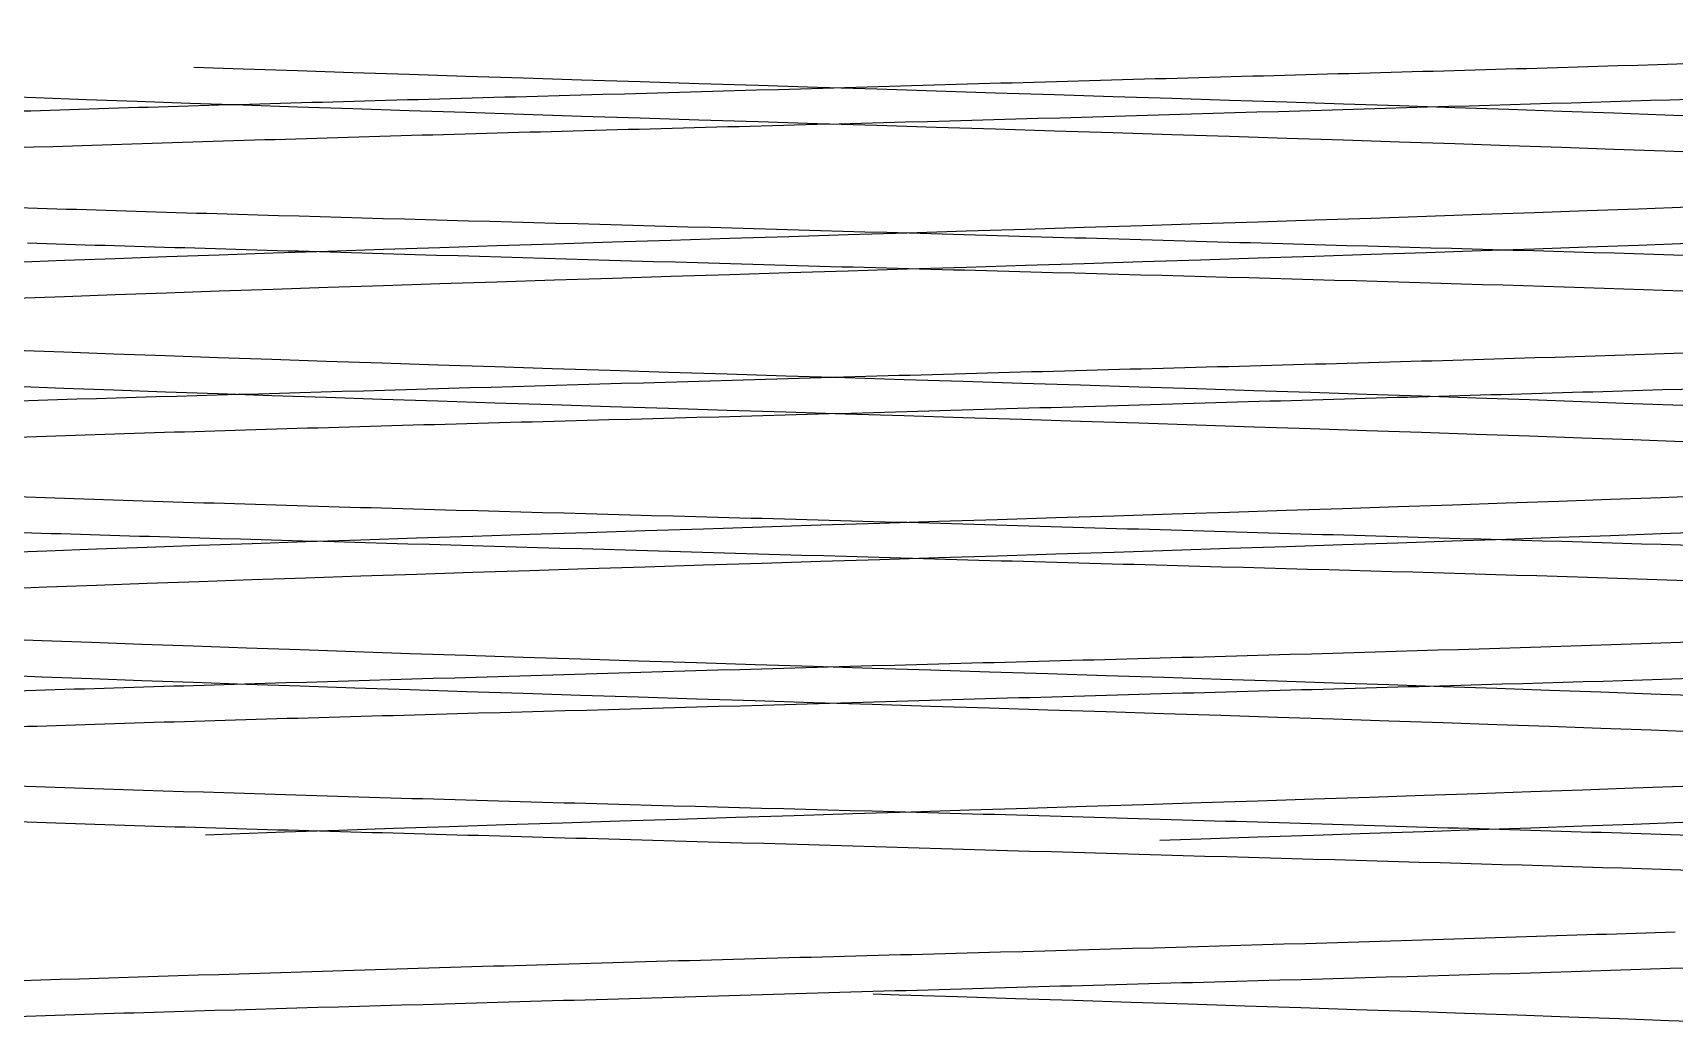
# Model space of a CAD drawing. Header units: millimetres. Extents: x -46397 to 283259, y -8690 to 23983.
# Drawn here: x 273431.45 to 273447.58, y 6820.93 to 6830.68 of the extents above; entities that cross this region are included whole.
import ezdxf

# ---------------------------------------------------------------- set-up
doc = ezdxf.new("R2010")
doc.units = ezdxf.units.MM
doc.linetypes.add('CENTER', pattern=[2, 1.25, -0.25, 0.25, -0.25])
doc.linetypes.add('PHANTOM', pattern=[63.50000000000001, 31.75, -6.35, 6.35, -6.35, 6.35, -6.35])
doc.layers.add('DUONGTAM', color=1, linetype='CENTER', lineweight=0)

# ---------------------------------------------------------------- blocks, each defined once
blk = doc.blocks.new('BO-3')
at = {"color": 251, "linetype": 'PHANTOM', "ltscale": 5}
blk.add_lwpolyline([(-606.0000573569491, 4477.681669438239), (-606.0000573569491, 4527.674642029956, -0.2844896771697005), (-491.0339997755441, 4716.345409370998, -0.2389866582865144), (491.033753531286, 4716.34547604927, -0.2844896771696986), (605.9999426430436, 4527.674642030014), (605.9999426430509, 4477.681669438297)], format="xyb", close=True, dxfattribs=at)
blk.add_lwpolyline([(-600.0000573569491, 4477.681669438239), (-600.0000573569491, 4527.696005619112, -0.2845175878861647), (-488.3209742624063, 4710.993821516439, -0.2389866582865143), (488.3208595484789, 4710.993821516498, -0.284517587886162), (599.9999426430436, 4527.69600561917), (599.9999426430509, 4477.681669438297)], format="xyb", dxfattribs=at)
for points, knots in [([(556.9842061926611, 4535.544134021391), (556.4508933403413, 4535.561680572759), (555.9128016381583, 4535.579227124126), (552.4120812717883, 4535.693086622628), (549.4248986070743, 4535.789399569749), (544.5457099565538, 4535.982025464011), (542.666966264369, 4536.078338411138), (540.7540283998242, 4536.270964305393), (540.725080460601, 4536.367277252513), (542.5356146174599, 4536.559903146775), (544.3702503441309, 4536.656216093896), (549.195998659532, 4536.848841988151), (552.1740679671639, 4536.945154935278), (558.1183445111383, 4537.13778082954), (561.0684379943996, 4537.23409377666), (565.791590453242, 4537.426719670915), (567.5518075364816, 4537.523032618043), (569.1920984845201, 4537.715658512298), (569.0676642172039, 4537.811971459425), (566.9751154226542, 4538.00459735368), (565.0126127409167, 4538.100910300807), (560.0065524497768, 4538.293536195062), (556.9765294931422, 4538.38984914219), (551.0247967730975, 4538.582475036437), (548.1192241318058, 4538.678787983565), (543.5646295486949, 4538.871413877834), (541.9279950616765, 4538.967726824954), (540.56610835623, 4539.160352719202), (540.8446104136237, 4539.256665666337), (543.2158902547671, 4539.449291560584), (545.3022994722123, 4539.545604507719), (550.4776293221512, 4539.738230401967), (553.5525537779613, 4539.834543349101), (559.4972816078225, 4540.027169243349), (562.3509636992821, 4540.123482190476), (566.7248130674707, 4540.316108084731), (568.2330804622907, 4540.412421031859), (569.3114531726169, 4540.605046926114), (568.878572070098, 4540.701359873248), (566.2325508359354, 4540.893985767489), (564.0265253192047, 4540.990298714623), (558.6934547810524, 4541.182924608878), (555.580836287234, 4541.279237556006), (549.6576493377215, 4541.471863450261), (546.8631469054963, 4541.568176397381), (542.6818634597876, 4541.760802291643), (541.3064626075211, 4541.85711523877), (540.5160493557923, 4542.049741133025), (541.1032433137589, 4542.146054080153), (544.0193156856112, 4542.338679974408), (546.3403460102272, 4542.434992921528), (551.8191674246918, 4542.62761881579), (554.9621340645826, 4542.723931762917), (560.8492047555919, 4542.916557657165), (563.5773375755234, 4543.012870604292), (567.5546325928299, 4543.205496498547), (568.7929654231993, 4543.301809445675), (569.2916532026138, 4543.494435339937), (568.5505922167795, 4543.590748287057), (565.3698523225612, 4543.783374181312), (562.9387405202724, 4543.879687128439), (557.3265921660059, 4544.072313022694), (554.1607443729881, 4544.168625969822), (548.324368857051, 4544.361251864077), (545.669678021688, 4544.457564811211), (541.9073649683851, 4544.650190705452), (540.809991407179, 4544.746503652586), (540.6061021062778, 4544.939129546841), (541.5002033944766, 4545.035442493961), (544.9395428508578, 4545.228068388224), (547.4755112121929, 4545.324381335344), (553.2081565094995, 4545.517007229606), (556.3893150972144, 4545.613320176726), (562.1604490608152, 4545.805946070988), (564.7347613623715, 4545.902259018116), (568.2715577721247, 4546.094884912363), (569.2244026107946, 4546.191197859491), (569.1311253467284, 4546.383823753753), (568.0851916970569, 4546.48013670088), (564.3939942070865, 4546.672762595128), (561.7586847281782, 4546.769075542255), (555.9187492998608, 4546.961701436518), (552.7299355390423, 4547.058014383638), (547.0385207515792, 4547.250640277893), (544.5513696954004, 4547.34695322502), (541.2501368302619, 4547.539579119275), (540.4450575440424, 4547.635892066402), (540.8371543134563, 4547.828517960657), (542.0333317992045, 4547.924830907785), (545.9689847467816, 4548.117456802032), (548.6978412349708, 4548.213769749167), (554.6315135297482, 4548.406395643415), (557.820260002336, 4548.502708590542), (563.4175830047461, 4548.695334484804), (565.8109616815345, 4548.791647431932), (568.8670997609152, 4548.984273326179), (569.5215193534968, 4549.080586273314), (568.8296737902856, 4549.273212167562), (567.4852199946763, 4549.369525114689), (563.313160968828, 4549.562151008951), (560.4968176235852, 4549.658463956072), (554.4832767712069, 4549.851089850326), (551.3023681864142, 4549.947402797454), (545.8133683443884, 4550.140028691716), (543.5201841845992, 4550.236341638836), (540.7181297085481, 4550.428967533098), (540.2169119897007, 4550.525280480218), (541.2087052305287, 4550.717906374473), (542.6990913463524, 4550.814219321601), (547.0988762101042, 4551.006845215856), (549.9963935773121, 4551.103158162983), (556.0756520171417, 4551.295784057231), (559.2409229093464, 4551.392097004373), (564.607545533916, 4551.584722898613), (566.7943190875812, 4551.681035845748), (569.3338691392273, 4551.873661740003), (569.6797032157192, 4551.969974687123), (568.3884987918427, 4552.162600581385), (566.7548973177909, 4552.258913528512), (562.1366801083204, 4552.45153942276), (559.1645401659771, 4552.547852369888), (553.0339644888008, 4552.740478264142), (549.8921411790361, 4552.83679121127), (544.6617366534483, 4553.029417105532), (542.5873671044828, 4553.125730052652), (540.3181499913917, 4553.318355946907), (540.1295133110252, 4553.414668894042), (541.718853873841, 4553.607294788289), (543.4925852127199, 4553.703607735417), (548.31934726701, 4553.896233629672), (551.3593344756227, 4553.992546576799), (557.5266117607243, 4554.185172471054), (560.63718677219, 4554.281485418182), (565.7177810351131, 4554.474111312436), (567.673992056516, 4554.570424259564), (569.66566300462, 4554.763050153819), (569.6956632817164, 4554.859363100946), (567.8102015237673, 4555.051988995201), (565.8997889592138, 4555.148301942321), (560.8749427334114, 4555.340927836583), (557.7740920340875, 4555.437240783704), (551.5849092088174, 4555.629866677966), (548.5133546863508, 4555.726179625086), (543.595878998749, 4555.918805519341), (541.7633264642791, 4556.015118466468), (540.0557780356612, 4556.207744360723), (540.1854725837475, 4556.304057307851), (542.3643011772365, 4556.496683202105), (544.407589504437, 4556.592996149233), (549.6195084447681, 4556.785622043488), (552.7740463982627, 4556.881934990615), (558.9701937545615, 4557.07456088487), (561.9950035168731, 4557.170873831998), (566.7363708038465, 4557.363499726252), (568.4400346013426, 4557.45981267338), (569.8575411554193, 4557.652438567635), (569.5674788710312, 4557.748751514762), (567.0987748886691, 4557.94137740901), (564.9267658379395, 4558.037690356145), (559.5393125314731, 4558.230316250399), (556.338439440995, 4558.326629197527), (550.1503774366283, 4558.519255091775), (547.1799693946377, 4558.615568038902), (542.627347799571, 4558.808193933164), (541.057518714224, 4558.904506880284), (539.9352977805247, 4559.097132774546), (540.3860112065449, 4559.193445721674), (543.140366220905, 4559.386071615922), (545.4365995413391, 4559.482384563056), (550.987547319266, 4559.675010457304), (554.2272446642746, 4559.771323404431), (560.39209911332, 4559.963949298686), (563.3005351225438, 4560.060262245814), (567.6521596400416, 4560.252888140069), (569.0835062553524, 4560.349201087196), (569.9058904711856, 4560.541826981451), (569.2946350527054, 4560.638139928578), (566.2595802472497, 4560.830765822826), (563.8439514669008, 4560.927078769968), (558.1420239150466, 4561.119704664208), (554.871154351451, 4561.216017611343), (548.7446650339989, 4561.408643505598), (545.90566548676, 4561.504956452711), (541.7668709189165, 4561.697582346987), (540.4783430313691, 4561.793895294108), (539.959638568107, 4561.986521188363), (540.7309321851353, 4562.082834135483), (542.9665122255392, 4562.212930700993), (543.6546884534473, 4562.246714319368), (544.4295828714385, 4562.280497937743)], [0.01420169776842965, 0.01420169776842965, 0.01420169776842965, 0.01420169776842965, 0.015625, 0.015625, 0.0234375, 0.0234375, 0.03125, 0.03125, 0.0390625, 0.0390625, 0.046875, 0.046875, 0.0546875, 0.0546875, 0.06249999999999999, 0.06249999999999999, 0.0703125, 0.0703125, 0.078125, 0.078125, 0.0859375, 0.0859375, 0.09375, 0.09375, 0.1015625, 0.1015625, 0.109375, 0.109375, 0.1171875, 0.1171875, 0.125, 0.125, 0.1328125, 0.1328125, 0.140625, 0.140625, 0.1484375, 0.1484375, 0.15625, 0.15625, 0.1640625, 0.1640625, 0.171875, 0.171875, 0.1796875, 0.1796875, 0.1875, 0.1875, 0.1953125, 0.1953125, 0.203125, 0.203125, 0.2109375, 0.2109375, 0.21875, 0.21875, 0.2265625, 0.2265625, 0.234375, 0.234375, 0.2421875, 0.2421875, 0.25, 0.25, 0.2578125, 0.2578125, 0.265625, 0.265625, 0.2734375, 0.2734375, 0.28125, 0.28125, 0.2890625, 0.2890625, 0.296875, 0.296875, 0.3046875, 0.3046875, 0.3125, 0.3125, 0.3203125, 0.3203125, 0.328125, 0.328125, 0.3359375, 0.3359375, 0.34375, 0.34375, 0.3515625, 0.3515625, 0.359375, 0.359375, 0.3671875, 0.3671875, 0.375, 0.375, 0.3828125, 0.3828125, 0.390625, 0.390625, 0.3984375, 0.3984375, 0.4062499999999999, 0.4062499999999999, 0.4140624999999999, 0.4140624999999999, 0.4218749999999999, 0.4218749999999999, 0.4296874999999999, 0.4296874999999999, 0.4375000000000001, 0.4375000000000001, 0.4453125000000001, 0.4453125000000001, 0.4531250000000001, 0.4531250000000001, 0.4609375000000001, 0.4609375000000001, 0.4687500000000001, 0.4687500000000001, 0.4765625, 0.4765625, 0.484375, 0.484375, 0.4921875, 0.4921875, 0.5, 0.5, 0.5078125, 0.5078125, 0.515625, 0.515625, 0.5234375, 0.5234375, 0.53125, 0.53125, 0.5390625, 0.5390625, 0.546875, 0.546875, 0.5546875, 0.5546875, 0.5625, 0.5625, 0.5703125, 0.5703125, 0.578125, 0.578125, 0.5859375, 0.5859375, 0.59375, 0.59375, 0.6015625, 0.6015625, 0.609375, 0.609375, 0.6171875, 0.6171875, 0.625, 0.625, 0.6328125, 0.6328125, 0.640625, 0.640625, 0.6484375, 0.6484375, 0.65625, 0.65625, 0.6640625, 0.6640625, 0.671875, 0.671875, 0.6796875, 0.6796875, 0.6875, 0.6875, 0.6953125, 0.6953125, 0.703125, 0.703125, 0.7109375, 0.7109375, 0.71875, 0.71875, 0.7265625, 0.7265625, 0.734375, 0.734375, 0.7371153846154165, 0.7371153846154165, 0.7371153846154165, 0.7371153846154165]), ([(566.3550041261187, 4535.530140692146), (565.5793030514033, 4535.574575815077), (564.640794843901, 4535.619001261988), (561.2537858443684, 4535.75976481679), (558.3345506310579, 4535.856077763918), (552.4120812717883, 4536.048703658173), (549.4248986070743, 4536.1450166053), (544.5457099565538, 4536.337642499555), (542.666966264369, 4536.433955446682), (540.7540283998242, 4536.626581340937), (540.725080460601, 4536.722894288065), (542.5356146174599, 4536.91552018232), (544.3702503441309, 4537.011833129447), (549.195998659532, 4537.204459023702), (552.1740679671639, 4537.300771970822), (558.1183445111383, 4537.493397865084), (561.0684379943996, 4537.589710812204), (565.791590453242, 4537.782336706467), (567.5518075364816, 4537.878649653587), (569.1920984845201, 4538.071275547849), (569.0676642172039, 4538.167588494976), (566.9751154226542, 4538.360214389224), (565.0126127409167, 4538.456527336351), (560.0065524497768, 4538.649153230606), (556.9765294931422, 4538.745466177741), (551.0247967730975, 4538.938092071989), (548.1192241318058, 4539.034405019109), (543.5646295486949, 4539.227030913378), (541.9279950616765, 4539.323343860498), (540.56610835623, 4539.515969754753), (540.8446104136237, 4539.612282701881), (543.2158902547671, 4539.804908596136), (545.3022994722123, 4539.901221543263), (550.4776293221512, 4540.093847437518), (553.5525537779613, 4540.190160384645), (559.4972816078225, 4540.382786278893), (562.3509636992821, 4540.479099226028), (566.7248130674707, 4540.671725120283), (568.2330804622907, 4540.76803806741), (569.3114531726169, 4540.960663961658), (568.878572070098, 4541.056976908792), (566.2325508359354, 4541.24960280304), (564.0265253192047, 4541.345915750167), (558.6934547810524, 4541.53854164443), (555.580836287234, 4541.63485459155), (549.6576493377215, 4541.827480485812), (546.8631469054963, 4541.923793432932), (542.6818634597876, 4542.116419327194), (541.3064626075211, 4542.212732274314), (540.5160493557923, 4542.405358168569), (541.1032433137589, 4542.501671115697), (544.0193156856112, 4542.694297009952), (546.3403460102272, 4542.790609957079), (551.8191674246918, 4542.983235851334), (554.9621340645826, 4543.079548798461), (560.8492047555919, 4543.272174692716), (563.5773375755234, 4543.368487639844), (567.5546325928299, 4543.561113534099), (568.7929654231993, 4543.657426481219), (569.2916532026138, 4543.850052375481), (568.5505922167795, 4543.946365322601), (565.3698523225612, 4544.138991216863), (562.9387405202724, 4544.235304163991), (557.3265921660059, 4544.427930058246), (554.1607443729881, 4544.524243005366), (548.324368857051, 4544.716868899628), (545.669678021688, 4544.813181846755), (541.9073649683851, 4545.005807740996), (540.809991407179, 4545.102120688138), (540.6061021062778, 4545.294746582385), (541.5002033944766, 4545.391059529513), (544.9395428508578, 4545.583685423768), (547.4755112121929, 4545.679998370888), (553.2081565094995, 4545.87262426515), (556.3893150972144, 4545.968937212278), (562.1604490608152, 4546.161563106532), (564.7347613623715, 4546.25787605366), (568.2715577721247, 4546.450501947915), (569.2244026107946, 4546.546814895035), (569.1311253467284, 4546.739440789297), (568.0851916970569, 4546.835753736425), (564.3939942070865, 4547.028379630672), (561.7586847281782, 4547.1246925778), (555.9187492998608, 4547.317318472062), (552.7299355390423, 4547.413631419189), (547.0385207515792, 4547.606257313437), (544.5513696954004, 4547.702570260564), (541.2501368302619, 4547.895196154819), (540.4450575440424, 4547.991509101947), (540.8371543134563, 4548.184134996209), (542.0333317992045, 4548.280447943336), (545.9689847467816, 4548.473073837584), (548.6978412349708, 4548.569386784719), (554.6315135297482, 4548.762012678966), (557.820260002336, 4548.858325626094), (563.4175830047461, 4549.050951520348), (565.8109616815345, 4549.147264467476), (568.8670997609152, 4549.339890361724), (569.5215193534968, 4549.436203308858), (568.8296737902856, 4549.628829203113), (567.4852199946763, 4549.725142150233), (563.313160968828, 4549.917768044495), (560.4968176235852, 4550.014080991623), (554.4832767712069, 4550.206706885878), (551.3023681864142, 4550.303019832998), (545.8133683443884, 4550.49564572726), (543.5201841845992, 4550.59195867438), (540.7181297085481, 4550.784584568642), (540.2169119897007, 4550.880897515763), (541.2087052305287, 4551.073523410018), (542.6990913463524, 4551.169836357152), (547.0988762101042, 4551.3624622514), (549.9963935773121, 4551.458775198535), (556.0756520171417, 4551.651401092782), (559.2409229093464, 4551.747714039917), (564.607545533916, 4551.940339934157), (566.7943190875812, 4552.036652881292), (569.3338691392273, 4552.229278775547), (569.6797032157192, 4552.325591722674), (568.3884987918427, 4552.518217616929), (566.7548973177909, 4552.614530564057), (562.1366801083204, 4552.807156458312), (559.1645401659771, 4552.903469405439), (553.0339644888008, 4553.096095299694), (549.8921411790361, 4553.192408246814), (544.6617366534483, 4553.385034141076), (542.5873671044828, 4553.481347088196), (540.3181499913917, 4553.673972982459), (540.1295133110252, 4553.770285929586), (541.718853873841, 4553.962911823834), (543.4925852127199, 4554.059224770961), (548.31934726701, 4554.251850665216), (551.3593344756227, 4554.348163612343), (557.5266117607243, 4554.540789506598), (560.63718677219, 4554.637102453726), (565.7177810351131, 4554.829728347981), (567.673992056516, 4554.926041295108), (569.66566300462, 4555.118667189363), (569.6956632817164, 4555.21498013649), (567.8102015237673, 4555.407606030745), (565.8997889592138, 4555.503918977873), (560.8749427334114, 4555.696544872128), (557.7740920340875, 4555.792857819248), (551.5849092088174, 4555.98548371351), (548.5133546863508, 4556.081796660637), (543.595878998749, 4556.274422554892), (541.7633264642791, 4556.37073550202), (540.0557780356612, 4556.563361396275), (540.1854725837475, 4556.659674343395), (542.3643011772365, 4556.852300237657), (544.407589504437, 4556.948613184784), (549.6195084447681, 4557.141239079039), (552.7740463982627, 4557.237552026159), (558.9701937545615, 4557.430177920414), (561.9950035168731, 4557.526490867542), (566.7363708038465, 4557.719116761797), (568.4400346013426, 4557.815429708924), (569.8575411554193, 4558.008055603179), (569.5674788710312, 4558.104368550306), (567.0987748886691, 4558.296994444561), (564.9267658379395, 4558.393307391689), (559.5393125314731, 4558.585933285944), (556.338439440995, 4558.682246233071), (550.1503774366283, 4558.874872127326), (547.1799693946377, 4558.971185074446), (542.627347799571, 4559.163810968708), (541.057518714224, 4559.260123915828), (539.9352977805247, 4559.452749810091), (540.3860112065449, 4559.549062757218), (543.140366220905, 4559.741688651466), (545.4365995413391, 4559.8380015986), (550.987547319266, 4560.030627492848), (554.2272446642746, 4560.126940439983), (560.39209911332, 4560.319566334238), (563.3005351225438, 4560.415879281358), (567.6521596400416, 4560.608505175613), (569.0835062553524, 4560.70481812274), (569.9058904711856, 4560.897444016995), (569.2946350527054, 4560.99375696413), (566.2595802472497, 4561.186382858377), (563.8439514669008, 4561.282695805512), (558.1420239150466, 4561.475321699752), (554.871154351451, 4561.571634646887), (548.7446650339989, 4561.764260541142), (545.90566548676, 4561.860573488262), (541.7668709189165, 4562.053199382532), (540.4783430313691, 4562.149512329652), (540.1878685319389, 4562.257382830434), (540.1715875643422, 4562.268940384089), (540.1698940584902, 4562.280497937743)], [0.004206854208497886, 0.004206854208497886, 0.004206854208497886, 0.004206854208497886, 0.0078125, 0.0078125, 0.015625, 0.015625, 0.0234375, 0.0234375, 0.03125, 0.03125, 0.0390625, 0.0390625, 0.046875, 0.046875, 0.0546875, 0.0546875, 0.0625, 0.0625, 0.0703125, 0.0703125, 0.078125, 0.078125, 0.0859375, 0.0859375, 0.09374999999999999, 0.09374999999999999, 0.1015625, 0.1015625, 0.109375, 0.109375, 0.1171875, 0.1171875, 0.125, 0.125, 0.1328125, 0.1328125, 0.140625, 0.140625, 0.1484375, 0.1484375, 0.15625, 0.15625, 0.1640625, 0.1640625, 0.171875, 0.171875, 0.1796875, 0.1796875, 0.1875, 0.1875, 0.1953125, 0.1953125, 0.203125, 0.203125, 0.2109375, 0.2109375, 0.21875, 0.21875, 0.2265625, 0.2265625, 0.234375, 0.234375, 0.2421875, 0.2421875, 0.25, 0.25, 0.2578125, 0.2578125, 0.265625, 0.265625, 0.2734375, 0.2734375, 0.28125, 0.28125, 0.2890625, 0.2890625, 0.296875, 0.296875, 0.3046875, 0.3046875, 0.3125, 0.3125, 0.3203125, 0.3203125, 0.328125, 0.328125, 0.3359375, 0.3359375, 0.34375, 0.34375, 0.3515625, 0.3515625, 0.3593750000000001, 0.3593750000000001, 0.3671874999999999, 0.3671874999999999, 0.375, 0.375, 0.3828125, 0.3828125, 0.390625, 0.390625, 0.3984375, 0.3984375, 0.40625, 0.40625, 0.4140625, 0.4140625, 0.4218750000000001, 0.4218750000000001, 0.4296874999999999, 0.4296874999999999, 0.4375, 0.4375, 0.4453125, 0.4453125, 0.453125, 0.453125, 0.4609375, 0.4609375, 0.46875, 0.46875, 0.4765625, 0.4765625, 0.4843750000000001, 0.4843750000000001, 0.4921874999999999, 0.4921874999999999, 0.5, 0.5, 0.5078125, 0.5078125, 0.515625, 0.515625, 0.5234375, 0.5234375, 0.53125, 0.53125, 0.5390625, 0.5390625, 0.546875, 0.546875, 0.5546875, 0.5546875, 0.5625, 0.5625, 0.5703125, 0.5703125, 0.578125, 0.578125, 0.5859375, 0.5859375, 0.59375, 0.59375, 0.6015625, 0.6015625, 0.609375, 0.609375, 0.6171875, 0.6171875, 0.625, 0.625, 0.6328125, 0.6328125, 0.640625, 0.640625, 0.6484375, 0.6484375, 0.65625, 0.65625, 0.6640625, 0.6640625, 0.671875, 0.671875, 0.6796875, 0.6796875, 0.6875, 0.6875, 0.6953125, 0.6953125, 0.703125, 0.703125, 0.7109375, 0.7109375, 0.71875, 0.71875, 0.7265625, 0.7265625, 0.727500000000027, 0.727500000000027, 0.727500000000027, 0.727500000000027]), ([(561.6786441030563, 4558.936141937087), (561.1446572602144, 4558.920417054189), (560.5968787941092, 4558.904946927938), (560.0447039882129, 4558.889680019132), (559.4925291823165, 4558.874413110327), (558.9332961366454, 4558.859269673452), (558.3670820160187, 4558.843778587452)], [0.2564203661518155, 0.2564203661518155, 0.2564203661518155, 0.2564203661518155, 0.2575342817926638, 0.2575342817926638, 0.2575342817926638, 0.258648197433512, 0.258648197433512, 0.258648197433512, 0.258648197433512]), ([(558.3670820160187, 4558.843778587452), (557.800867895392, 4558.828287501459), (557.227676086186, 4558.812308264893), (556.6473397822701, 4558.795809818115), (556.0670034783543, 4558.779311371338), (555.4784369762638, 4558.762384105274), (554.8965684332652, 4558.745747681209), (553.7328313472972, 4558.712474833079), (552.5819813095441, 4558.680164816858), (551.4440359943546, 4558.648824557149), (550.8750633367745, 4558.633154427294), (550.3062559929094, 4558.61759375047), (549.7525191387394, 4558.602250363667)], [0.258648197433512, 0.258648197433512, 0.258648197433512, 0.258648197433512, 0.2597621130743603, 0.2597621130743603, 0.2597621130743603, 0.2608760287152085, 0.2608760287152085, 0.2608760287152085, 0.2631038599969051, 0.2631038599969051, 0.2631038599969051, 0.2642177756377533, 0.2642177756377533, 0.2642177756377533, 0.2642177756377533]), ([(553.747596972069, 4558.363539680289), (554.9142644437961, 4558.394257132513), (556.0719604773913, 4558.425021781728), (557.2208470120386, 4558.458046242315), (558.3697335466859, 4558.491070702901), (559.5185865408275, 4558.525279204678), (560.6071534775838, 4558.557483434412), (561.6957204143691, 4558.589687664145), (562.7360714039241, 4558.620229134303), (563.7266947728349, 4558.650970655322)], [0.4764852949758125, 0.4764852949758125, 0.4764852949758125, 0.4764852949758125, 0.4787015056501187, 0.4787015056501187, 0.4787015056501187, 0.4809177163244248, 0.4809177163244248, 0.4809177163244248, 0.483133926998731, 0.483133926998731, 0.483133926998731, 0.483133926998731]), ([(547.0911705387407, 4558.170471201858), (547.6031136867241, 4558.187061751149), (548.1357484322798, 4558.204050210934), (548.6753047495731, 4558.22072351001), (549.2148610668664, 4558.237396809087), (549.7625829291646, 4558.25379986376), (550.3182901145192, 4558.269869867105)], [0.4720528736272004, 0.4720528736272004, 0.4720528736272004, 0.4720528736272004, 0.4731609789643534, 0.4731609789643534, 0.4731609789643534, 0.4742690843015065, 0.4742690843015065, 0.4742690843015065, 0.4742690843015065]), ([(550.3182901145192, 4558.269869867105), (550.873997299932, 4558.285939870457), (551.4376903871016, 4558.301676791718), (552.0094522077125, 4558.317216306848), (552.5812140283233, 4558.332755821979), (553.16426323622, 4558.348180954174), (553.747596972069, 4558.363539680289)], [0.4742690843015065, 0.4742690843015065, 0.4742690843015065, 0.4742690843015065, 0.4753771896386595, 0.4753771896386595, 0.4753771896386595, 0.4764852949758125, 0.4764852949758125, 0.4764852949758125, 0.4764852949758125]), ([(542.9862355564546, 4557.69293441519), (543.7919173357077, 4557.661731014272), (544.6750138166244, 4557.628756832932), (545.6339786478784, 4557.595470715463), (546.1134610635054, 4557.578827656729), (546.613815547491, 4557.562131533388), (547.1302515332354, 4557.5456858094)], [0.2853821728138701, 0.2853821728138701, 0.2853821728138701, 0.2853821728138701, 0.2876100040955666, 0.2876100040955666, 0.2876100040955666, 0.2887239197364149, 0.2887239197364149, 0.2887239197364149, 0.2887239197364149]), ([(557.2618431465235, 4557.257731723457), (557.8404044469935, 4557.24130465485), (558.4170075584843, 4557.225093889323), (558.9799877507321, 4557.209347396561), (560.1059481351986, 4557.177854411038), (561.1911738238414, 4557.148012883856), (562.2351329451194, 4557.116880868849)], [0.2954074135815044, 0.2954074135815044, 0.2954074135815044, 0.2954074135815044, 0.2965213292223526, 0.2965213292223526, 0.2965213292223526, 0.2987491605040491, 0.2987491605040491, 0.2987491605040491, 0.2987491605040491]), ([(563.2825536513701, 4556.730445566096), (562.2861070549698, 4556.76362458742), (561.229632563307, 4556.797201117737), (560.1171976485639, 4556.829737816766), (559.0047627337917, 4556.862274515795), (557.872201981867, 4556.892737907201), (556.7202932991786, 4556.923270065028)], [0.4388097135126087, 0.4388097135126087, 0.4388097135126087, 0.4388097135126087, 0.4410259241869149, 0.4410259241869149, 0.4410259241869149, 0.443242134861221, 0.443242134861221, 0.443242134861221, 0.443242134861221]), ([(553.5705852192477, 4555.864502934037), (552.4032665833947, 4555.830795769438), (551.2653589281836, 4555.798054156159), (550.155978030758, 4555.766500694674), (549.0465971333324, 4555.734947233188), (547.9564097293187, 4555.704287297758), (546.9432125940511, 4555.673257265375), (545.9300154587836, 4555.642227232991), (544.9831727362471, 4555.609285065144), (544.1043715100386, 4555.575595434053)], [0.3277109671661038, 0.3277109671661038, 0.3277109671661038, 0.3277109671661038, 0.3299387984478003, 0.3299387984478003, 0.3299387984478003, 0.3321666297294967, 0.3321666297294967, 0.3321666297294967, 0.3343944610111933, 0.3343944610111933, 0.3343944610111933, 0.3343944610111933]), ([(557.5722946413152, 4555.625554119946), (558.1476827890147, 4555.642266547326), (558.7143757723388, 4555.658683097517), (559.2725591166527, 4555.674763562598), (559.8307424609666, 4555.690844027678), (560.3804156693514, 4555.706588299832), (560.9214697300631, 4555.722157414162)], [0.4133232907580885, 0.4133232907580885, 0.4133232907580885, 0.4133232907580885, 0.4144313960952416, 0.4144313960952416, 0.4144313960952416, 0.4155395014323947, 0.4155395014323947, 0.4155395014323947, 0.4155395014323947]), ([(550.232121982699, 4554.60894411855), (551.3456187295378, 4554.577302077767), (552.4840422420821, 4554.547310405123), (553.6476680471678, 4554.515986962451), (554.2294809496962, 4554.500325241115), (554.818738319067, 4554.484135194787), (555.4003510128823, 4554.467628843846)], [0.3566727738281583, 0.3566727738281583, 0.3566727738281583, 0.3566727738281583, 0.3589006051098549, 0.3589006051098549, 0.3589006051098549, 0.3600145207507031, 0.3600145207507031, 0.3600145207507031, 0.3600145207507031]), ([(558.8406719635241, 4554.367895668158), (559.405836698541, 4554.351450688871), (559.969773170742, 4554.335111461372), (560.5174151508545, 4554.319232860387), (561.6126991110505, 4554.287475658417), (562.6516707632109, 4554.25748381505), (563.6347286085365, 4554.226243949579)], [0.3622423520323996, 0.3622423520323996, 0.3622423520323996, 0.3622423520323996, 0.3633562676732479, 0.3633562676732479, 0.3633562676732479, 0.3655840989549444, 0.3655840989549444, 0.3655840989549444, 0.3655840989549444]), ([(554.9065670540731, 4554.127593172376), (553.7475195052684, 4554.160913570649), (552.5945775190194, 4554.19460651209), (551.4479308730224, 4554.227355574974), (550.3012842269964, 4554.260104637859), (549.1982710779994, 4554.29084600267), (548.143412661273, 4554.321519599314)], [0.3789720253063439, 0.3789720253063439, 0.3789720253063439, 0.3789720253063439, 0.38118823598065, 0.38118823598065, 0.38118823598065, 0.3834044466549562, 0.3834044466549562, 0.3834044466549562, 0.3834044466549562]), ([(563.2287182277068, 4553.887688141647), (562.7286005216301, 4553.904427974205), (562.2071378369583, 4553.921178660599), (561.6751598366245, 4553.937515619098), (560.6112038359861, 4553.970189536096), (559.5116919194988, 4554.000870613123), (558.3774403858115, 4554.031619145902)], [0.3734314986205786, 0.3734314986205786, 0.3734314986205786, 0.3734314986205786, 0.3745396039577317, 0.3745396039577317, 0.3745396039577317, 0.3767558146320378, 0.3767558146320378, 0.3767558146320378, 0.3767558146320378]), ([(566.2050997073529, 4553.402289261841), (565.7836594236724, 4553.38679492554), (565.3433771010023, 4553.371471670845), (564.8846388325328, 4553.355842767542), (564.4259005640633, 4553.340213864238), (563.9487063034903, 4553.324145450333), (563.4528072705725, 4553.307557229473), (562.9569082376547, 4553.290969008613), (562.4390083514154, 4553.273890071589), (561.9110284541384, 4553.257018601184)], [0.3845206648493647, 0.3845206648493647, 0.3845206648493647, 0.3845206648493647, 0.3856345804902129, 0.3856345804902129, 0.3856345804902129, 0.3867484961310612, 0.3867484961310612, 0.3867484961310612, 0.3878624117719095, 0.3878624117719095, 0.3878624117719095, 0.3878624117719095]), ([(556.9059259564674, 4553.112002808277), (556.3246829697746, 4553.096431346803), (555.7443964282866, 4553.081051488432), (555.1650504091813, 4553.065377262228), (554.0063583709998, 4553.03402880982), (552.8513136666443, 4553.000495693563), (551.700350107596, 4552.966570132336)], [0.3912041586944542, 0.3912041586944542, 0.3912041586944542, 0.3912041586944542, 0.3923180743353025, 0.3923180743353025, 0.3923180743353025, 0.394545905616999, 0.394545905616999, 0.394545905616999, 0.394545905616999]), ([(547.2157077173761, 4552.485094887455), (547.7257461105764, 4552.501418234449), (548.2510808750521, 4552.517451169635), (548.7921075723716, 4552.53330673018), (549.3331342696911, 4552.549162290725), (549.8899034579808, 4552.564834955538), (550.449028543313, 4552.580285724387)], [0.3412964438431401, 0.3412964438431401, 0.3412964438431401, 0.3412964438431401, 0.3424045491802932, 0.3424045491802932, 0.3424045491802932, 0.3435126545174462, 0.3435126545174462, 0.3435126545174462, 0.3435126545174462]), ([(550.449028543313, 4552.580285724387), (551.5672787139192, 4552.611187262086), (552.7079432808096, 4552.642021539363), (553.8710810941411, 4552.675478216977), (554.4526500008069, 4552.692206555785), (555.0423591137514, 4552.709371392059), (555.6243164712796, 4552.726215177074)], [0.3435126545174462, 0.3435126545174462, 0.3435126545174462, 0.3435126545174462, 0.3457288651917523, 0.3457288651917523, 0.3457288651917523, 0.3468369705289054, 0.3468369705289054, 0.3468369705289054, 0.3468369705289054]), ([(547.0234526134445, 4551.511263949073), (546.0064830300107, 4551.544490252989), (545.059116456745, 4551.578559424528), (544.1820286726288, 4551.611651638512), (543.7434847805707, 4551.628197745504), (543.3216857883963, 4551.644593515241), (542.9277291445178, 4551.660496673543)], [0.319134337100079, 0.319134337100079, 0.319134337100079, 0.319134337100079, 0.3213505477743852, 0.3213505477743852, 0.3213505477743852, 0.3224586531115382, 0.3224586531115382, 0.3224586531115382, 0.3224586531115382]), ([(557.5612399070233, 4551.561653463668), (558.1351764086285, 4551.544876094868), (558.7009288416593, 4551.528001896953), (559.2586290527543, 4551.511283994598), (559.8163292638492, 4551.494566092242), (560.3659774059197, 4551.47800446962), (560.9074184533965, 4551.461658702279), (561.4488595008734, 4551.445312934939), (561.9845140003599, 4551.429109015324), (562.4998617041856, 4551.413329647952), (563.5305571118079, 4551.381770913209), (564.4906629665347, 4551.35177368017), (565.38046442013, 4551.319790191443)], [0.4268494592015984, 0.4268494592015984, 0.4268494592015984, 0.4268494592015984, 0.4279633748424466, 0.4279633748424466, 0.4279633748424466, 0.4290772904832949, 0.4290772904832949, 0.4290772904832949, 0.4301912061241432, 0.4301912061241432, 0.4301912061241432, 0.4324190374058396, 0.4324190374058396, 0.4324190374058396, 0.4324190374058396]), ([(568.5573487827205, 4550.832944262202), (568.2419683496701, 4550.848488195672), (567.8965860304306, 4550.86406443785), (567.5285209244175, 4550.879796557358), (567.1604558184044, 4550.895528676865), (566.7707248853985, 4550.911474907076), (566.359921940515, 4550.92796001364), (565.9491189956316, 4550.944445120203), (565.5172351031797, 4550.961300294777), (565.0640983783815, 4550.978183202464), (564.6109616535832, 4550.99506611015), (564.1344671222614, 4551.012046009721), (563.6406111521064, 4551.028737425124), (562.6528992117674, 4551.06212025593), (561.6141109362943, 4551.093571805312), (560.5257741145615, 4551.124542921545), (559.4374372928578, 4551.155514037779), (558.2881803263444, 4551.186617569572), (557.1394075663411, 4551.219705573098)], [0.3036208623799363, 0.3036208623799363, 0.3036208623799363, 0.3036208623799363, 0.3047289677170893, 0.3047289677170893, 0.3047289677170893, 0.3058370730542424, 0.3058370730542424, 0.3058370730542424, 0.3069451783913955, 0.3069451783913955, 0.3069451783913955, 0.3080532837285485, 0.3080532837285485, 0.3080532837285485, 0.3102694944028546, 0.3102694944028546, 0.3102694944028546, 0.3124857050771608, 0.3124857050771608, 0.3124857050771608, 0.3124857050771608]), ([(554.4555423756829, 4550.199853434195), (553.871843512461, 4550.184202968649), (553.2932412230293, 4550.168548863974), (552.719625965663, 4550.152337277319), (552.1460107082967, 4550.136125690664), (551.577381539304, 4550.119394578735), (551.0137721776555, 4550.102518286945)], [0.4580390971453495, 0.4580390971453495, 0.4580390971453495, 0.4580390971453495, 0.4591530127861977, 0.4591530127861977, 0.4591530127861977, 0.460266928427046, 0.460266928427046, 0.460266928427046, 0.460266928427046]), ([(558.3096874455805, 4549.957434265063), (559.4558206404326, 4549.988933751574), (560.5565972939658, 4550.019038823539), (561.6133481488796, 4550.051753150332), (562.6700990037934, 4550.084467477125), (563.6908551066299, 4550.119540440694), (564.6210772933846, 4550.152841433326), (565.5512994801393, 4550.186142425959), (566.4019267807016, 4550.217963711078), (567.1705988094909, 4550.249386841784)], [0.2836749663111813, 0.2836749663111813, 0.2836749663111813, 0.2836749663111813, 0.2858911769854874, 0.2858911769854874, 0.2858911769854874, 0.2881073876597935, 0.2881073876597935, 0.2881073876597935, 0.2903235983340997, 0.2903235983340997, 0.2903235983340997, 0.2903235983340997]), ([(551.3778579255159, 4549.759407945112), (551.9448538909492, 4549.775734903971), (552.5247803876991, 4549.792784992274), (553.1056565103645, 4549.809812802629), (553.6865326330299, 4549.826840612983), (554.2665250278951, 4549.843787548885), (554.8456636961782, 4549.860456560444)], [0.279242544962569, 0.279242544962569, 0.279242544962569, 0.279242544962569, 0.2803506502997221, 0.2803506502997221, 0.2803506502997221, 0.2814587556368752, 0.2814587556368752, 0.2814587556368752, 0.2814587556368752]), ([(554.8456636961782, 4549.860456560444), (555.4248023644614, 4549.877125572009), (556.0030871866038, 4549.893516901688), (556.5805120806035, 4549.90964246009), (557.1579369746032, 4549.925768018493), (557.7366208481835, 4549.941684521811), (558.3096874455805, 4549.957434265063)], [0.2814587556368752, 0.2814587556368752, 0.2814587556368752, 0.2814587556368752, 0.2825668609740282, 0.2825668609740282, 0.2825668609740282, 0.2836749663111813, 0.2836749663111813, 0.2836749663111813, 0.2836749663111813])]:
    blk.add_open_spline(points, degree=3, knots=knots, dxfattribs=at)
for points in [[(564.6829602324287, 4559.03299930134), (563.7474557785899, 4558.999868821575), (562.74661778874, 4558.967591702876), (561.6786441030563, 4558.936141937087)], [(548.1310239818413, 4558.556252533865), (547.6036709241453, 4558.54077427238), (547.0893757773738, 4558.524861503352), (546.5882830948103, 4558.50844550203)], [(549.7525191387394, 4558.602250363667), (549.1987822845695, 4558.586906976856), (548.6583770395373, 4558.571730795342), (548.1310239818413, 4558.556252533865)], [(544.2279581618495, 4558.075875253689), (545.1128640370443, 4558.106459869832), (546.0672842427157, 4558.137290103285), (547.0911705387407, 4558.170471201858)], [(547.1302515332354, 4557.5456858094), (547.6466875189508, 4557.52924008542), (548.1735247030156, 4557.513220991208), (548.7104232831916, 4557.497534720682)], [(548.7104232831916, 4557.497534720682), (549.7842204435146, 4557.466162179637), (550.897929724888, 4557.436309772736), (552.052933005034, 4557.405002215117)], [(552.052933005034, 4557.405002215117), (553.20793628518, 4557.37369465749), (554.3685341810924, 4557.340599861582), (555.5259443437099, 4557.307363727039)], [(555.5259443437099, 4557.307363727039), (556.1046494250186, 4557.290745659764), (556.6832818460534, 4557.274158792072), (557.2618431465235, 4557.257731723457)], [(548.1942450837814, 4557.165671973355), (547.6634978908114, 4557.181212784741), (547.1479481953138, 4557.196423185207), (546.6474012162653, 4557.211661993741)], [(549.8300276794471, 4557.117954936974), (549.2743352170801, 4557.134159811325), (548.7249922767223, 4557.150131161969), (548.1942450837814, 4557.165671973355)], [(553.2294697361358, 4557.018879132283), (552.0746924436535, 4557.052103571481), (550.941412604152, 4557.085545188278), (549.8300276794471, 4557.117954936974)], [(562.2351329451194, 4557.116880868849), (562.7571125057875, 4557.101314861346), (563.2701095339726, 4557.085215845877), (563.7606411419692, 4557.068790035799)], [(554.977655449271, 4556.969799895651), (554.3918029547785, 4556.98573565693), (553.8068583823624, 4557.002266912688), (553.2294697361358, 4557.018879132283)], [(556.7202932991786, 4556.923270065028), (556.144338957849, 4556.938536143938), (555.5635079437634, 4556.953864134364), (554.977655449271, 4556.969799895651)], [(563.5743833285815, 4556.153304087416), (562.5837223290873, 4556.119785604405), (561.5405816999264, 4556.087089791126), (560.4452953138098, 4556.055463251218)], [(558.7654187761655, 4556.008495134567), (558.197475015535, 4555.993027300992), (557.6263649875473, 4555.977781484969), (557.0521813190717, 4555.962303515091)], [(560.4452953138098, 4556.055463251218), (559.897652120766, 4556.03964998126), (559.3333625367959, 4556.023962968149), (558.7654187761655, 4556.008495134567)], [(555.3203981374681, 4555.914634828605), (554.7400540139643, 4555.898245957822), (554.1542445371742, 4555.88135651634), (553.5705852192477, 4555.864502934037)], [(557.0521813190717, 4555.962303515091), (556.4779976505961, 4555.946825545197), (555.900742260972, 4555.931023699395), (555.3203981374681, 4555.914634828605)], [(562.5161467656144, 4555.768644305284), (563.5524169221753, 4555.799511080277), (564.5162324024714, 4555.830800715808), (565.409095687588, 4555.864106004348)], [(560.9214697300631, 4555.722157414162), (561.4625237907749, 4555.737726528485), (561.998011687363, 4555.753210917788), (562.5161467656144, 4555.768644305284)], [(552.3610291799414, 4555.479601229246), (553.5103650286619, 4555.510349599241), (554.6664633920591, 4555.541623952118), (555.8292912288452, 4555.575056936283)], [(555.8292912288452, 4555.575056936283), (556.4107051471947, 4555.591773428361), (556.9969064936158, 4555.60884169256), (557.5722946413152, 4555.625554119946)], [(545.8982358580688, 4555.285909287788), (546.3863378032111, 4555.30271114063), (546.893104878196, 4555.31972213816), (547.4091395094001, 4555.336383042308)], [(547.4091395094001, 4555.336383042308), (547.9251741406042, 4555.353043946463), (548.4530376021576, 4555.369444445885), (548.9926149034582, 4555.385539507264)], [(548.9926149034582, 4555.385539507264), (549.5321922047879, 4555.401634568643), (550.083482521004, 4555.417423575946), (550.6467639346374, 4555.433065584493)], [(550.6467639346374, 4555.433065584493), (551.2100453482708, 4555.448707593048), (551.7863612555957, 4555.464227044245), (552.3610291799414, 4555.479601229246)], [(544.1588333049149, 4554.805502547704), (545.0436851008853, 4554.774047027957), (545.9974688582006, 4554.740858041641), (547.0122988467338, 4554.707457066845)], [(547.0122988467338, 4554.707457066845), (547.5197138410003, 4554.69075657945), (548.0429457965074, 4554.674081418332), (548.582469226094, 4554.657562680415)], [(548.582469226094, 4554.657562680415), (549.1219926557096, 4554.641043942491), (549.6753736092942, 4554.624765138931), (550.232121982699, 4554.60894411855)], [(548.143412661273, 4554.321519599314), (547.615983452939, 4554.336856397636), (547.1001565135957, 4554.352236838753), (546.5962859902647, 4554.368205406001)], [(555.4003510128823, 4554.467628843846), (555.9819637067267, 4554.451122492905), (556.5594250304275, 4554.434365142257), (557.1328109077876, 4554.417669681858)], [(557.1328109077876, 4554.417669681858), (557.7061967850896, 4554.400974221466), (558.2755072285363, 4554.384340647444), (558.8406719635241, 4554.367895668158)], [(556.6498249312572, 4554.078474375074), (556.0671567710815, 4554.094464423662), (555.48609082849, 4554.110932973232), (554.9065670540731, 4554.127593172376)], [(558.3774403858115, 4554.031619145902), (557.8103146189242, 4554.046993412292), (557.2324930914037, 4554.062484326492), (556.6498249312572, 4554.078474375074)], [(561.9110284541384, 4553.257018601184), (560.8550686595554, 4553.223275660366), (559.7612356569734, 4553.190609524219), (558.6301976159157, 4553.15901652192)], [(558.6301976159157, 4553.15901652192), (558.0646785954013, 4553.143220020767), (557.4871689431602, 4553.127574269758), (556.9059259564674, 4553.112002808277)], [(551.700350107596, 4552.966570132336), (550.5493865485478, 4552.932644571101), (549.4440955513855, 4552.899970216593), (548.3827090728737, 4552.868461045127)], [(560.7283377663407, 4552.870890609873), (561.8194615319953, 4552.901885522257), (562.8515097440686, 4552.932815888304), (563.8253101199516, 4552.966181037231)], [(546.8242198360385, 4552.821615486439), (546.3160436591425, 4552.806035933874), (545.8237482021214, 4552.790513438307), (545.3537887082784, 4552.7747733658)], [(548.3827090728737, 4552.868461045127), (547.8520158336032, 4552.852706459391), (547.3323960129637, 4552.83719503901), (546.8242198360385, 4552.821615486439)], [(555.6243164712796, 4552.726215177074), (556.2062738288078, 4552.743058962096), (556.7833988876373, 4552.759665289861), (557.3557843614835, 4552.775950817017)], [(557.3557843614835, 4552.775950817017), (557.9281698353007, 4552.792236344179), (558.4958155655768, 4552.808201097479), (559.0586456433521, 4552.823967070031)], [(559.0586456433521, 4552.823967070031), (559.6214757211274, 4552.839733042591), (560.1827758835279, 4552.855393153677), (560.7283377663407, 4552.870890609873)], [(545.7316124559438, 4552.435349979769), (546.2109286883497, 4552.45215845243), (546.7056693241466, 4552.468771540469), (547.2157077173761, 4552.485094887455)], [(545.8924649589462, 4551.902275842363), (546.8691803672409, 4551.870234719081), (547.9017221630202, 4551.836214973042), (548.9807505933859, 4551.802745522651)], [(548.9807505933859, 4551.802745522651), (549.5202648085833, 4551.786010797452), (550.0720928464434, 4551.769391543054), (550.6366059803404, 4551.75295832632)], [(550.6366059803404, 4551.75295832632), (551.2011191142665, 4551.73652510958), (551.7756132175273, 4551.720363261844), (552.3493324150913, 4551.704619550223)], [(552.3493324150913, 4551.704619550223), (553.4967708101613, 4551.67313212698), (554.6532491382095, 4551.643135216636), (555.8188104995061, 4551.611146844934)], [(555.8188104995061, 4551.611146844934), (556.4015911801835, 4551.595152659083), (556.9873034054181, 4551.578430832476), (557.5612399070233, 4551.561653463668)], [(548.599963676359, 4551.46258997991), (548.061268226651, 4551.478363796818), (547.531937405176, 4551.494650797107), (547.0234526134445, 4551.511263949073)], [(550.2403121615644, 4551.416007707743), (549.6855176661338, 4551.43145181354), (549.1386591260671, 4551.446816162996), (548.599963676359, 4551.46258997991)], [(551.9285582736193, 4551.369144775312), (551.3578379588434, 4551.385040518788), (550.7951066569658, 4551.400563601954), (550.2403121615644, 4551.416007707743)], [(553.6643874107394, 4551.320256162977), (553.0803758525581, 4551.336911667331), (552.4992785884242, 4551.353249031836), (551.9285582736193, 4551.369144775312)], [(557.1394075663411, 4551.219705573098), (555.9906348063669, 4551.252793576616), (554.8324105271313, 4551.286945154283), (553.6643874107394, 4551.320256162977)], [(559.6214577882492, 4550.343873092428), (558.5055333577329, 4550.310297373489), (557.3676674786257, 4550.278221901255), (556.2080120161991, 4550.246848130413)], [(561.2702851296053, 4550.394751104297), (560.734032786102, 4550.377846855339), (560.179420003522, 4550.360660951901), (559.6214577882492, 4550.343873092428)], [(562.8329568927293, 4550.444481593626), (562.3273303596361, 4550.428358396337), (561.8065374731086, 4550.411655353262), (561.2702851296053, 4550.394751104297)], [(556.2080120161991, 4550.246848130413), (555.6281842849858, 4550.231161244988), (555.0392412389047, 4550.215503899733), (554.4555423756829, 4550.199853434195)], [(549.3394398611563, 4550.051697815328), (548.2408496935386, 4550.018023441229), (547.202761307708, 4549.986021901412), (546.2236847095774, 4549.954756404211)], [(551.0137721776555, 4550.102518286945), (550.450162816036, 4550.085641995156), (549.8887349449797, 4550.068535002381), (549.3394398611563, 4550.051697815328)], [(548.0895638185029, 4549.665277061536), (549.1475655206596, 4549.696714013753), (550.2438659946492, 4549.726754027386), (551.3778579255159, 4549.759407945112)], [(546.5424243917223, 4549.617268311285), (547.0403875541233, 4549.633489170872), (547.5605629674392, 4549.649558585432), (548.0895638185029, 4549.665277061536)]]:
    blk.add_open_spline(points, degree=3, dxfattribs=at)

msp = doc.modelspace()

# ---------------------------------------------------------------- hatches: boundary and pattern name
h = msp.add_hatch()
h.set_pattern_fill('AR-HBONE', color=1, scale=0.3)
h.set_pattern_definition([(45, (5396.137419926235, -4000), (0, 43.10522938113193), [91.44, -30.48]), (135, (5417.690019926235, -3978.4474), (4.263256414560601e-15, 43.10522938113193), [91.44, -30.48])])
edge = h.paths.add_edge_path()
edge.add_line((273540.7513327089, 5199.261109619072), (273540.7513327089, 6798.912442432027))
edge.add_arc((273280.8893544574, 6800.563402657493), 259.8672226550366, 359.6359922254444, 423.1169667415435)
edge.add_arc((272884.7513326946, 6019.099605870455), 1136.00134355679, 63.1183280641451, 116.8816184490646)
edge.add_arc((272488.6141857593, 6800.562869097663), 259.8680940998796, 116.8829182880217, 180.3638907443265)
edge.add_line((272228.7513327089, 6798.912434122027), (272228.7513327089, 5199.261117929082))
edge.add_arc((272488.6131913426, 5197.610076502826), 259.8671035556069, 179.6359741550151, 243.1169466113345)
edge.add_arc((272884.7513327276, 5979.073958099016), 1136.001354187139, 243.1183200120746, 296.8816103969757)
edge.add_arc((273280.8883687865, 5197.610750510788), 259.8682044877388, 296.88289934597, 360.3638738621672)
edge = h.paths.add_edge_path(flags=16)
edge.add_line((272278.7513327089, 5199.093803433891), (272278.7513327089, 6799.079748617209))
edge.add_arc((272488.6131913428, 6800.563475548173), 209.8671035557809, 116.88305338869239, 180.4050753922423, ccw=False)
edge.add_arc((272884.7513327109, 6019.100949133954), 1086.000145450308, 63.11835869769362, 116.88164908259421, ccw=False)
edge.add_arc((273280.8893544576, 6800.563402657606), 209.8672226548663, -0.40505526201701514, 63.11696674156889, ccw=False)
edge.add_line((273490.7513327089, 6799.079748617267), (273490.7513327089, 5199.093803433832))
edge.add_arc((273280.8893544574, 5197.610149393497), 209.8672226549791, -63.11696674152728, 0.4050552620158214, ccw=False)
edge.add_arc((272884.7513327109, 5979.072602916909), 1086.000145450101, 243.11835091740022, 296.8816413023147, ccw=False)
edge.add_arc((272488.6131913428, 5197.610076502926), 209.8671035557798, 179.5949246077577, 243.11694661130758, ccw=False)

# ---------------------------------------------------------------- linework, layer by layer
at = {"layer": 'DUONGTAM', "color": 5, "lineweight": 0, "ltscale": 100, "elevation": -1.499105149169903}
msp.add_lwpolyline([(272228.7513327089, 6749.086776025608), (272228.7513327089, 5249.086776025608), (272228.7513327089, 5199.261117929082, 0.2842960782398918), (272371.1088443474, 4965.826470638191, 0.2389866582865138), (273398.3925904259, 4965.825846773267, 0.2842960879540954), (273540.7513327089, 5199.261109619072), (273540.7513327089, 5249.08677602555), (273540.7513327089, 6749.08677602555), (273540.7513327089, 6798.912442432027, 0.2842960879540954), (273398.3936738714, 7032.347156034441, 0.2389866582865138), (272371.1099374056, 7032.347635529659, 0.2842960782398824), (272228.7513327089, 6798.912434122027)], format="xyb", close=True, dxfattribs=at)
msp.add_lwpolyline([(272278.7513327089, 6749.086776025608), (272278.7513327089, 5249.086776025608), (272278.7513327089, 5199.093803433891, 0.2844896771697005), (272393.7173902902, 5010.423036092849, 0.2389866582865144), (273375.7851435971, 5010.422969414576, 0.2844896771696986), (273490.7513327089, 5199.093803433832), (273490.7513327089, 5249.08677602555), (273490.7513327089, 6749.08677602555), (273490.7513327089, 6799.079748617267, 0.2844896771696986), (273375.7851435971, 6987.750582636523, 0.2389866582865144), (272393.7173902902, 6987.750515958251, 0.2844896771697005), (272278.7513327089, 6799.079748617209), (272278.7513327089, 6749.086776025491)], format="xyb", dxfattribs=at)

# ---------------------------------------------------------------- block references
msp.add_blockref('BO-3', (272884.7513307715, 2271.40510708469, -1.499105149169903))

doc.saveas('drawing.dxf')
